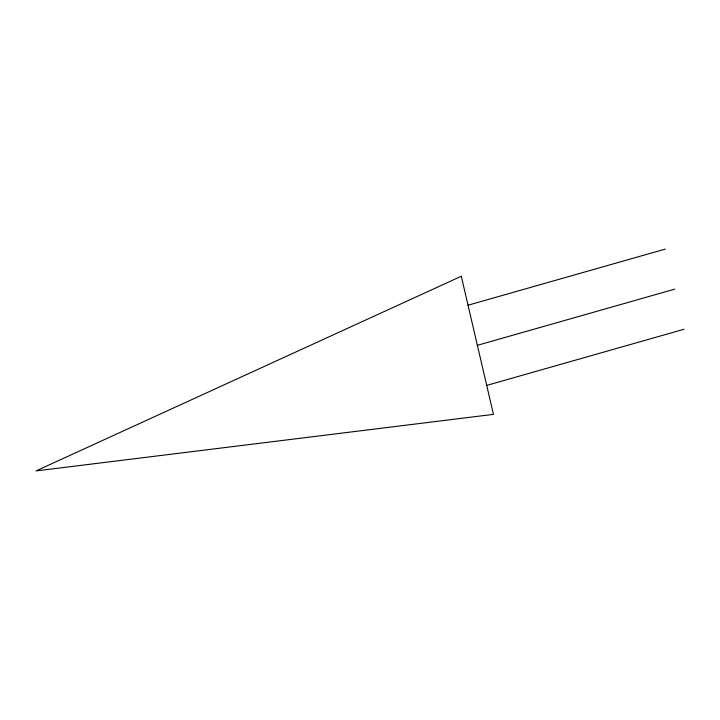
<?xml version="1.0" encoding="UTF-8"?>
<svg xmlns="http://www.w3.org/2000/svg" width="720" height="720" viewBox="0 0 720 720"><rect width="100%" height="100%" fill="white"/><g stroke="black" fill="none" stroke-linecap="round" stroke-linejoin="round"><path stroke-width="1.08" d="M468.036 305.217L665.325 249.075M477.378 345.312L674.667 289.17M486.711 385.407L684 329.265M461.295 276.264L36 470.925L493.452 414.369L461.295 276.264"/></g></svg>
